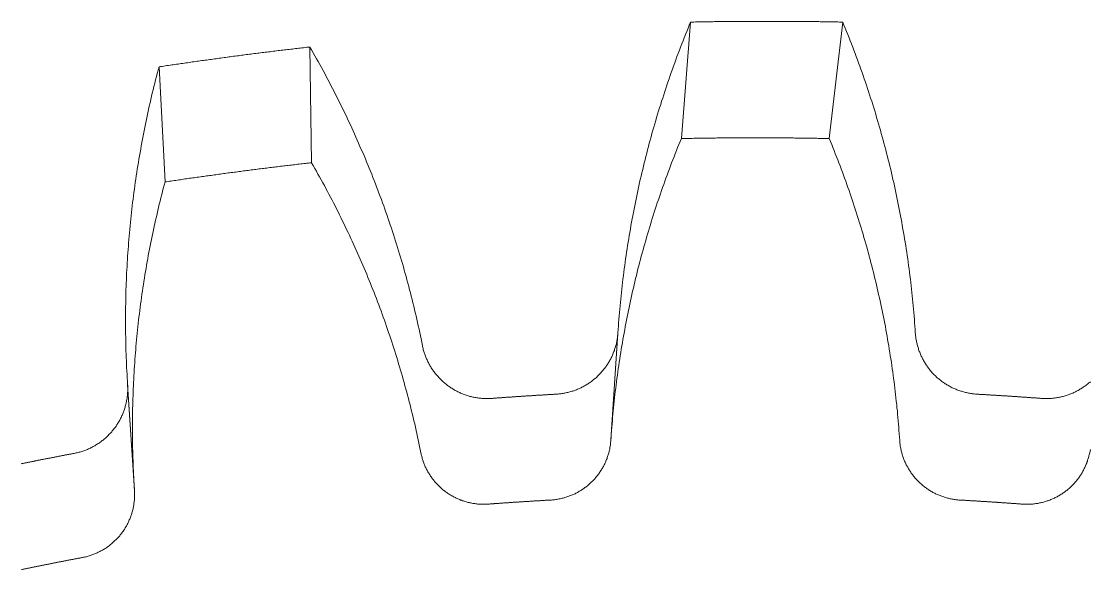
# Model space of a CAD drawing. Header units: millimetres. Extents: x 168.5 to 245.6, y 23.5 to 109.
# Drawn here: x 203.41 to 214.6, y 103.22 to 108.97 of the extents above; entities that cross this region are included whole.
import ezdxf

# ---------------------------------------------------------------- set-up
doc = ezdxf.new("R2010")
doc.units = ezdxf.units.MM
doc.layers.get('0').update_dxf_attribs({"true_color": 0xc2ced6})

# ---------------------------------------------------------------- blocks, each defined once
blk = doc.blocks.new('A$C346350F0')
at = {"color": 0, "linetype": 'Continuous', "lineweight": 0}
for p, q in [((3.281, 41.485), (3.377, 42.706)), ((4.829, 41.485), (4.971, 42.706)), ((-0.593, 41.232), (-0.61, 42.444)), ((-2.127, 41.03), (-2.19, 42.236)), ((2.542, 38.322), (2.617, 39.449)), ((2.542, 38.328), (2.617, 39.447)), ((2.617, 39.447), (2.617, 39.456)), ((-2.519, 38.907), (-2.52, 38.915)), ((-2.447, 37.796), (-2.519, 38.908)), ((-2.448, 37.803), (-2.519, 38.907))]:
    blk.add_line(p, q, dxfattribs=at)
for points in [[(3.377, 42.706), (3.364, 42.673), (3.351, 42.64), (3.337, 42.608), (3.324, 42.575), (3.311, 42.542), (3.298, 42.509), (3.285, 42.476), (3.273, 42.443), (3.26, 42.41), (3.248, 42.377), (3.235, 42.344), (3.223, 42.311), (3.211, 42.277), (3.199, 42.244), (3.187, 42.211), (3.175, 42.177), (3.163, 42.144), (3.152, 42.111), (3.14, 42.077), (3.129, 42.044), (3.118, 42.01), (3.107, 41.977), (3.096, 41.943), (3.085, 41.909), (3.074, 41.876), (3.064, 41.842), (3.053, 41.808), (3.043, 41.774), (3.032, 41.741), (3.022, 41.707), (3.012, 41.673), (3.002, 41.639), (2.992, 41.605), (2.983, 41.571), (2.973, 41.537), (2.964, 41.503), (2.954, 41.469), (2.945, 41.435), (2.936, 41.4), (2.927, 41.366), (2.918, 41.332), (2.909, 41.298), (2.901, 41.263), (2.892, 41.229), (2.884, 41.195), (2.876, 41.16), (2.867, 41.126), (2.859, 41.092), (2.851, 41.057), (2.844, 41.023), (2.836, 40.988), (2.828, 40.954), (2.821, 40.919), (2.814, 40.884), (2.806, 40.85), (2.799, 40.815), (2.792, 40.781), (2.785, 40.746), (2.779, 40.711), (2.772, 40.676), (2.766, 40.642), (2.759, 40.607), (2.753, 40.572), (2.747, 40.537), (2.741, 40.502), (2.735, 40.468), (2.729, 40.433), (2.724, 40.398), (2.718, 40.363), (2.713, 40.328), (2.707, 40.293), (2.702, 40.258), (2.697, 40.223), (2.692, 40.188), (2.687, 40.153), (2.683, 40.118), (2.678, 40.083), (2.674, 40.048), (2.669, 40.013), (2.665, 39.977), (2.661, 39.942), (2.657, 39.907), (2.653, 39.872), (2.65, 39.837), (2.646, 39.802), (2.643, 39.767), (2.639, 39.731), (2.636, 39.696), (2.633, 39.661), (2.63, 39.626), (2.627, 39.59), (2.624, 39.555), (2.622, 39.52), (2.619, 39.485), (2.617, 39.449)], [(4.971, 42.706), (4.954, 42.706), (4.937, 42.706), (4.921, 42.707), (4.904, 42.707), (4.887, 42.707), (4.87, 42.707), (4.854, 42.708), (4.837, 42.708), (4.82, 42.708), (4.803, 42.708), (4.786, 42.709), (4.77, 42.709), (4.753, 42.709), (4.736, 42.709), (4.719, 42.71), (4.703, 42.71), (4.686, 42.71), (4.669, 42.71), (4.652, 42.71), (4.635, 42.711), (4.619, 42.711), (4.602, 42.711), (4.585, 42.711), (4.568, 42.711), (4.552, 42.711), (4.535, 42.712), (4.518, 42.712), (4.501, 42.712), (4.484, 42.712), (4.468, 42.712), (4.451, 42.712), (4.434, 42.712), (4.417, 42.712), (4.401, 42.713), (4.384, 42.713), (4.367, 42.713), (4.35, 42.713), (4.334, 42.713), (4.317, 42.713), (4.3, 42.713), (4.283, 42.713), (4.266, 42.713), (4.25, 42.713), (4.233, 42.713), (4.216, 42.713), (4.199, 42.713), (4.183, 42.713), (4.166, 42.713), (4.149, 42.713), (4.132, 42.713), (4.115, 42.713), (4.099, 42.713), (4.082, 42.713), (4.065, 42.713), (4.048, 42.713), (4.032, 42.713), (4.015, 42.713), (3.998, 42.713), (3.981, 42.713), (3.964, 42.713), (3.948, 42.713), (3.931, 42.712), (3.914, 42.712), (3.897, 42.712), (3.881, 42.712), (3.864, 42.712), (3.847, 42.712), (3.83, 42.712), (3.814, 42.712), (3.797, 42.711), (3.78, 42.711), (3.763, 42.711), (3.746, 42.711), (3.73, 42.711), (3.713, 42.711), (3.696, 42.71), (3.679, 42.71), (3.663, 42.71), (3.646, 42.71), (3.629, 42.71), (3.612, 42.709), (3.595, 42.709), (3.579, 42.709), (3.562, 42.709), (3.545, 42.709), (3.528, 42.708), (3.512, 42.708), (3.495, 42.708), (3.478, 42.707), (3.461, 42.707), (3.444, 42.707), (3.428, 42.707), (3.411, 42.706), (3.394, 42.706), (3.377, 42.706)], [(5.731, 39.449), (5.729, 39.485), (5.727, 39.52), (5.724, 39.555), (5.721, 39.59), (5.718, 39.626), (5.715, 39.661), (5.712, 39.696), (5.709, 39.731), (5.706, 39.767), (5.702, 39.802), (5.699, 39.837), (5.695, 39.872), (5.691, 39.907), (5.687, 39.942), (5.683, 39.977), (5.679, 40.013), (5.675, 40.048), (5.67, 40.083), (5.666, 40.118), (5.661, 40.153), (5.656, 40.188), (5.651, 40.223), (5.646, 40.258), (5.641, 40.293), (5.636, 40.328), (5.63, 40.363), (5.625, 40.398), (5.619, 40.433), (5.613, 40.467), (5.607, 40.502), (5.601, 40.537), (5.595, 40.572), (5.589, 40.607), (5.583, 40.642), (5.576, 40.676), (5.569, 40.711), (5.563, 40.746), (5.556, 40.78), (5.549, 40.815), (5.542, 40.85), (5.535, 40.884), (5.527, 40.919), (5.52, 40.954), (5.512, 40.988), (5.505, 41.023), (5.497, 41.057), (5.489, 41.092), (5.481, 41.126), (5.473, 41.16), (5.464, 41.195), (5.456, 41.229), (5.448, 41.263), (5.439, 41.298), (5.43, 41.332), (5.421, 41.366), (5.412, 41.4), (5.403, 41.435), (5.394, 41.469), (5.385, 41.503), (5.375, 41.537), (5.366, 41.571), (5.356, 41.605), (5.346, 41.639), (5.336, 41.673), (5.326, 41.707), (5.316, 41.741), (5.306, 41.774), (5.295, 41.808), (5.285, 41.842), (5.274, 41.876), (5.263, 41.909), (5.252, 41.943), (5.241, 41.977), (5.23, 42.01), (5.219, 42.044), (5.208, 42.077), (5.196, 42.111), (5.185, 42.144), (5.173, 42.177), (5.161, 42.211), (5.15, 42.244), (5.137, 42.277), (5.125, 42.311), (5.113, 42.344), (5.101, 42.377), (5.088, 42.41), (5.076, 42.443), (5.063, 42.476), (5.05, 42.509), (5.037, 42.542), (5.024, 42.575), (5.011, 42.608), (4.998, 42.64), (4.984, 42.673), (4.971, 42.706)], [(-0.61, 42.444), (-0.627, 42.443), (-0.643, 42.441), (-0.66, 42.439), (-0.677, 42.437), (-0.693, 42.435), (-0.71, 42.433), (-0.727, 42.431), (-0.743, 42.429), (-0.76, 42.427), (-0.777, 42.425), (-0.793, 42.423), (-0.81, 42.421), (-0.827, 42.419), (-0.843, 42.417), (-0.86, 42.416), (-0.877, 42.414), (-0.893, 42.412), (-0.91, 42.41), (-0.927, 42.408), (-0.943, 42.406), (-0.96, 42.404), (-0.977, 42.402), (-0.993, 42.399), (-1.01, 42.397), (-1.027, 42.395), (-1.043, 42.393), (-1.06, 42.391), (-1.077, 42.389), (-1.093, 42.387), (-1.11, 42.385), (-1.127, 42.383), (-1.143, 42.381), (-1.16, 42.379), (-1.176, 42.377), (-1.193, 42.375), (-1.21, 42.373), (-1.226, 42.37), (-1.243, 42.368), (-1.26, 42.366), (-1.276, 42.364), (-1.293, 42.362), (-1.31, 42.36), (-1.326, 42.358), (-1.343, 42.355), (-1.359, 42.353), (-1.376, 42.351), (-1.393, 42.349), (-1.409, 42.347), (-1.426, 42.345), (-1.443, 42.342), (-1.459, 42.34), (-1.476, 42.338), (-1.492, 42.336), (-1.509, 42.333), (-1.526, 42.331), (-1.542, 42.329), (-1.559, 42.327), (-1.576, 42.324), (-1.592, 42.322), (-1.609, 42.32), (-1.625, 42.318), (-1.642, 42.315), (-1.659, 42.313), (-1.675, 42.311), (-1.692, 42.308), (-1.709, 42.306), (-1.725, 42.304), (-1.742, 42.302), (-1.758, 42.299), (-1.775, 42.297), (-1.792, 42.295), (-1.808, 42.292), (-1.825, 42.29), (-1.841, 42.288), (-1.858, 42.285), (-1.875, 42.283), (-1.891, 42.28), (-1.908, 42.278), (-1.924, 42.276), (-1.941, 42.273), (-1.958, 42.271), (-1.974, 42.268), (-1.991, 42.266), (-2.007, 42.264), (-2.024, 42.261), (-2.041, 42.259), (-2.057, 42.256), (-2.074, 42.254), (-2.09, 42.251), (-2.107, 42.249), (-2.124, 42.246), (-2.14, 42.244), (-2.157, 42.241), (-2.173, 42.239), (-2.19, 42.236)], [(0.569, 39.315), (0.562, 39.35), (0.555, 39.385), (0.548, 39.419), (0.54, 39.454), (0.533, 39.488), (0.525, 39.523), (0.518, 39.557), (0.51, 39.592), (0.502, 39.626), (0.494, 39.661), (0.486, 39.695), (0.478, 39.73), (0.469, 39.764), (0.461, 39.798), (0.452, 39.832), (0.443, 39.867), (0.434, 39.901), (0.425, 39.935), (0.416, 39.969), (0.407, 40.003), (0.398, 40.038), (0.388, 40.072), (0.379, 40.106), (0.369, 40.14), (0.359, 40.174), (0.349, 40.208), (0.339, 40.241), (0.329, 40.275), (0.319, 40.309), (0.308, 40.343), (0.298, 40.377), (0.287, 40.41), (0.277, 40.444), (0.266, 40.478), (0.255, 40.511), (0.244, 40.545), (0.232, 40.579), (0.221, 40.612), (0.21, 40.645), (0.198, 40.679), (0.187, 40.712), (0.175, 40.746), (0.163, 40.779), (0.151, 40.812), (0.139, 40.845), (0.126, 40.879), (0.114, 40.912), (0.102, 40.945), (0.089, 40.978), (0.076, 41.011), (0.064, 41.044), (0.051, 41.077), (0.038, 41.11), (0.024, 41.142), (0.011, 41.175), (-0.002, 41.208), (-0.016, 41.241), (-0.029, 41.273), (-0.043, 41.306), (-0.057, 41.338), (-0.071, 41.371), (-0.085, 41.403), (-0.099, 41.436), (-0.113, 41.468), (-0.128, 41.5), (-0.142, 41.533), (-0.157, 41.565), (-0.171, 41.597), (-0.186, 41.629), (-0.201, 41.661), (-0.216, 41.693), (-0.231, 41.725), (-0.247, 41.757), (-0.262, 41.789), (-0.278, 41.821), (-0.293, 41.852), (-0.309, 41.884), (-0.325, 41.916), (-0.341, 41.947), (-0.357, 41.979), (-0.373, 42.01), (-0.389, 42.041), (-0.405, 42.073), (-0.422, 42.104), (-0.438, 42.135), (-0.455, 42.167), (-0.472, 42.198), (-0.489, 42.229), (-0.506, 42.26), (-0.523, 42.291), (-0.54, 42.322), (-0.558, 42.352), (-0.575, 42.383), (-0.592, 42.414), (-0.61, 42.444)], [(-2.19, 42.236), (-2.199, 42.202), (-2.208, 42.168), (-2.217, 42.134), (-2.226, 42.1), (-2.234, 42.065), (-2.243, 42.031), (-2.251, 41.997), (-2.26, 41.962), (-2.268, 41.928), (-2.276, 41.893), (-2.284, 41.859), (-2.292, 41.825), (-2.299, 41.79), (-2.307, 41.755), (-2.314, 41.721), (-2.322, 41.686), (-2.329, 41.652), (-2.336, 41.617), (-2.343, 41.582), (-2.35, 41.548), (-2.357, 41.513), (-2.363, 41.478), (-2.37, 41.444), (-2.376, 41.409), (-2.382, 41.374), (-2.388, 41.339), (-2.394, 41.304), (-2.4, 41.269), (-2.406, 41.235), (-2.412, 41.2), (-2.417, 41.165), (-2.423, 41.13), (-2.428, 41.095), (-2.433, 41.06), (-2.438, 41.025), (-2.443, 40.99), (-2.448, 40.955), (-2.453, 40.92), (-2.457, 40.885), (-2.462, 40.85), (-2.466, 40.815), (-2.47, 40.779), (-2.474, 40.744), (-2.478, 40.709), (-2.482, 40.674), (-2.486, 40.639), (-2.489, 40.604), (-2.493, 40.569), (-2.496, 40.533), (-2.5, 40.498), (-2.503, 40.463), (-2.506, 40.428), (-2.508, 40.392), (-2.511, 40.357), (-2.514, 40.322), (-2.516, 40.287), (-2.519, 40.251), (-2.521, 40.216), (-2.523, 40.181), (-2.525, 40.145), (-2.527, 40.11), (-2.529, 40.075), (-2.531, 40.04), (-2.532, 40.004), (-2.533, 39.969), (-2.535, 39.934), (-2.536, 39.898), (-2.537, 39.863), (-2.538, 39.828), (-2.539, 39.792), (-2.539, 39.757), (-2.54, 39.721), (-2.54, 39.686), (-2.541, 39.651), (-2.541, 39.615), (-2.541, 39.58), (-2.541, 39.545), (-2.541, 39.509), (-2.54, 39.474), (-2.54, 39.439), (-2.539, 39.403), (-2.539, 39.368), (-2.538, 39.333), (-2.537, 39.297), (-2.536, 39.262), (-2.535, 39.227), (-2.534, 39.191), (-2.532, 39.156), (-2.531, 39.121), (-2.529, 39.085), (-2.527, 39.05), (-2.525, 39.015), (-2.523, 38.979), (-2.521, 38.944), (-2.519, 38.909)], [(3.281, 41.485), (3.268, 41.454), (3.255, 41.422), (3.242, 41.39), (3.229, 41.358), (3.216, 41.326), (3.204, 41.294), (3.191, 41.262), (3.179, 41.23), (3.167, 41.198), (3.155, 41.166), (3.143, 41.134), (3.131, 41.102), (3.119, 41.069), (3.107, 41.037), (3.096, 41.005), (3.084, 40.972), (3.073, 40.94), (3.062, 40.907), (3.051, 40.875), (3.04, 40.842), (3.029, 40.81), (3.018, 40.777), (3.007, 40.744), (2.997, 40.712), (2.986, 40.679), (2.976, 40.646), (2.966, 40.613), (2.956, 40.581), (2.946, 40.548), (2.936, 40.515), (2.926, 40.482), (2.916, 40.449), (2.907, 40.416), (2.898, 40.383), (2.888, 40.35), (2.879, 40.317), (2.87, 40.284), (2.861, 40.251), (2.852, 40.217), (2.843, 40.184), (2.835, 40.151), (2.826, 40.118), (2.818, 40.084), (2.81, 40.051), (2.801, 40.018), (2.793, 39.984), (2.785, 39.951), (2.778, 39.917), (2.77, 39.884), (2.762, 39.85), (2.755, 39.817), (2.748, 39.783), (2.74, 39.75), (2.733, 39.716), (2.726, 39.682), (2.719, 39.649), (2.713, 39.615), (2.706, 39.581), (2.699, 39.548), (2.693, 39.514), (2.687, 39.48), (2.68, 39.446), (2.674, 39.413), (2.668, 39.379), (2.663, 39.345), (2.657, 39.311), (2.651, 39.277), (2.646, 39.243), (2.64, 39.209), (2.635, 39.175), (2.63, 39.141), (2.625, 39.108), (2.62, 39.074), (2.615, 39.039), (2.611, 39.005), (2.606, 38.971), (2.602, 38.937), (2.597, 38.903), (2.593, 38.869), (2.589, 38.835), (2.585, 38.801), (2.581, 38.767), (2.578, 38.733), (2.574, 38.699), (2.57, 38.664), (2.567, 38.63), (2.564, 38.596), (2.561, 38.562), (2.558, 38.528), (2.555, 38.493), (2.552, 38.459), (2.549, 38.425), (2.547, 38.391), (2.544, 38.356), (2.542, 38.322)], [(4.829, 41.485), (4.813, 41.486), (4.796, 41.486), (4.78, 41.486), (4.764, 41.486), (4.747, 41.487), (4.731, 41.487), (4.715, 41.487), (4.699, 41.488), (4.682, 41.488), (4.666, 41.488), (4.65, 41.488), (4.633, 41.489), (4.617, 41.489), (4.601, 41.489), (4.584, 41.489), (4.568, 41.489), (4.552, 41.49), (4.536, 41.49), (4.519, 41.49), (4.503, 41.49), (4.487, 41.49), (4.47, 41.49), (4.454, 41.491), (4.438, 41.491), (4.422, 41.491), (4.405, 41.491), (4.389, 41.491), (4.373, 41.491), (4.356, 41.491), (4.34, 41.492), (4.324, 41.492), (4.307, 41.492), (4.291, 41.492), (4.275, 41.492), (4.259, 41.492), (4.242, 41.492), (4.226, 41.492), (4.21, 41.492), (4.193, 41.492), (4.177, 41.492), (4.161, 41.492), (4.145, 41.492), (4.128, 41.492), (4.112, 41.493), (4.096, 41.493), (4.079, 41.493), (4.063, 41.493), (4.047, 41.493), (4.03, 41.493), (4.014, 41.493), (3.998, 41.493), (3.982, 41.492), (3.965, 41.492), (3.949, 41.492), (3.933, 41.492), (3.916, 41.492), (3.9, 41.492), (3.884, 41.492), (3.867, 41.492), (3.851, 41.492), (3.835, 41.492), (3.819, 41.492), (3.802, 41.492), (3.786, 41.492), (3.77, 41.492), (3.753, 41.491), (3.737, 41.491), (3.721, 41.491), (3.705, 41.491), (3.688, 41.491), (3.672, 41.491), (3.656, 41.491), (3.639, 41.49), (3.623, 41.49), (3.607, 41.49), (3.59, 41.49), (3.574, 41.49), (3.558, 41.49), (3.542, 41.489), (3.525, 41.489), (3.509, 41.489), (3.493, 41.489), (3.476, 41.489), (3.46, 41.488), (3.444, 41.488), (3.428, 41.488), (3.411, 41.488), (3.395, 41.487), (3.379, 41.487), (3.362, 41.487), (3.346, 41.487), (3.33, 41.486), (3.313, 41.486), (3.297, 41.486), (3.281, 41.485)], [(5.568, 38.322), (5.565, 38.356), (5.563, 38.391), (5.56, 38.425), (5.558, 38.459), (5.555, 38.493), (5.552, 38.528), (5.549, 38.562), (5.546, 38.596), (5.543, 38.63), (5.539, 38.664), (5.536, 38.698), (5.532, 38.733), (5.528, 38.767), (5.525, 38.801), (5.521, 38.835), (5.517, 38.869), (5.512, 38.903), (5.508, 38.937), (5.504, 38.971), (5.499, 39.005), (5.494, 39.039), (5.49, 39.073), (5.485, 39.107), (5.48, 39.141), (5.475, 39.175), (5.469, 39.209), (5.464, 39.243), (5.458, 39.277), (5.453, 39.311), (5.447, 39.345), (5.441, 39.379), (5.435, 39.413), (5.429, 39.446), (5.423, 39.48), (5.417, 39.514), (5.41, 39.548), (5.404, 39.581), (5.397, 39.615), (5.39, 39.649), (5.383, 39.682), (5.376, 39.716), (5.369, 39.75), (5.362, 39.783), (5.355, 39.817), (5.347, 39.85), (5.34, 39.884), (5.332, 39.917), (5.324, 39.951), (5.316, 39.984), (5.308, 40.018), (5.3, 40.051), (5.292, 40.084), (5.283, 40.118), (5.275, 40.151), (5.266, 40.184), (5.258, 40.217), (5.249, 40.251), (5.24, 40.284), (5.231, 40.317), (5.222, 40.35), (5.212, 40.383), (5.203, 40.416), (5.193, 40.449), (5.184, 40.482), (5.174, 40.515), (5.164, 40.548), (5.154, 40.581), (5.144, 40.613), (5.134, 40.646), (5.123, 40.679), (5.113, 40.712), (5.102, 40.744), (5.092, 40.777), (5.081, 40.81), (5.07, 40.842), (5.059, 40.875), (5.048, 40.907), (5.037, 40.94), (5.025, 40.972), (5.014, 41.005), (5.002, 41.037), (4.991, 41.069), (4.979, 41.101), (4.967, 41.134), (4.955, 41.166), (4.943, 41.198), (4.931, 41.23), (4.918, 41.262), (4.906, 41.294), (4.893, 41.326), (4.881, 41.358), (4.868, 41.39), (4.855, 41.422), (4.842, 41.454), (4.829, 41.485)], [(-0.593, 41.232), (-0.609, 41.23), (-0.625, 41.228), (-0.641, 41.226), (-0.657, 41.224), (-0.674, 41.222), (-0.69, 41.22), (-0.706, 41.219), (-0.722, 41.217), (-0.738, 41.215), (-0.755, 41.213), (-0.771, 41.211), (-0.787, 41.209), (-0.803, 41.207), (-0.819, 41.205), (-0.836, 41.203), (-0.852, 41.202), (-0.868, 41.2), (-0.884, 41.198), (-0.9, 41.196), (-0.916, 41.194), (-0.933, 41.192), (-0.949, 41.19), (-0.965, 41.188), (-0.981, 41.186), (-0.997, 41.184), (-1.013, 41.182), (-1.03, 41.18), (-1.046, 41.178), (-1.062, 41.176), (-1.078, 41.174), (-1.094, 41.172), (-1.11, 41.17), (-1.127, 41.168), (-1.143, 41.166), (-1.159, 41.164), (-1.175, 41.162), (-1.191, 41.16), (-1.207, 41.158), (-1.224, 41.156), (-1.24, 41.153), (-1.256, 41.151), (-1.272, 41.149), (-1.288, 41.147), (-1.304, 41.145), (-1.321, 41.143), (-1.337, 41.141), (-1.353, 41.139), (-1.369, 41.137), (-1.385, 41.134), (-1.401, 41.132), (-1.418, 41.13), (-1.434, 41.128), (-1.45, 41.126), (-1.466, 41.124), (-1.482, 41.122), (-1.498, 41.119), (-1.514, 41.117), (-1.531, 41.115), (-1.547, 41.113), (-1.563, 41.111), (-1.579, 41.108), (-1.595, 41.106), (-1.611, 41.104), (-1.627, 41.102), (-1.644, 41.099), (-1.66, 41.097), (-1.676, 41.095), (-1.692, 41.093), (-1.708, 41.09), (-1.724, 41.088), (-1.74, 41.086), (-1.757, 41.084), (-1.773, 41.081), (-1.789, 41.079), (-1.805, 41.077), (-1.821, 41.074), (-1.837, 41.072), (-1.853, 41.07), (-1.869, 41.068), (-1.886, 41.065), (-1.902, 41.063), (-1.918, 41.061), (-1.934, 41.058), (-1.95, 41.056), (-1.966, 41.053), (-1.982, 41.051), (-1.998, 41.049), (-2.015, 41.046), (-2.031, 41.044), (-2.047, 41.042), (-2.063, 41.039), (-2.079, 41.037), (-2.095, 41.034), (-2.111, 41.032), (-2.127, 41.03)], [(0.553, 38.192), (0.546, 38.225), (0.539, 38.259), (0.532, 38.293), (0.525, 38.326), (0.518, 38.36), (0.51, 38.393), (0.503, 38.427), (0.495, 38.46), (0.488, 38.494), (0.48, 38.527), (0.472, 38.561), (0.464, 38.594), (0.456, 38.628), (0.447, 38.661), (0.439, 38.694), (0.431, 38.727), (0.422, 38.761), (0.413, 38.794), (0.404, 38.827), (0.395, 38.86), (0.386, 38.893), (0.377, 38.927), (0.368, 38.96), (0.359, 38.993), (0.349, 39.026), (0.339, 39.059), (0.33, 39.092), (0.32, 39.124), (0.31, 39.157), (0.3, 39.19), (0.289, 39.223), (0.279, 39.256), (0.269, 39.288), (0.258, 39.321), (0.247, 39.354), (0.237, 39.386), (0.226, 39.419), (0.215, 39.451), (0.204, 39.484), (0.193, 39.516), (0.181, 39.549), (0.17, 39.581), (0.158, 39.614), (0.147, 39.646), (0.135, 39.678), (0.123, 39.71), (0.111, 39.743), (0.099, 39.775), (0.087, 39.807), (0.074, 39.839), (0.062, 39.871), (0.049, 39.903), (0.037, 39.935), (0.024, 39.967), (0.011, 39.999), (-0.002, 40.03), (-0.015, 40.062), (-0.028, 40.094), (-0.042, 40.125), (-0.055, 40.157), (-0.069, 40.189), (-0.082, 40.22), (-0.096, 40.252), (-0.11, 40.283), (-0.124, 40.314), (-0.138, 40.346), (-0.152, 40.377), (-0.167, 40.408), (-0.181, 40.439), (-0.195, 40.471), (-0.21, 40.502), (-0.225, 40.533), (-0.24, 40.564), (-0.255, 40.595), (-0.27, 40.625), (-0.285, 40.656), (-0.3, 40.687), (-0.315, 40.718), (-0.331, 40.748), (-0.346, 40.779), (-0.362, 40.81), (-0.378, 40.84), (-0.394, 40.871), (-0.41, 40.901), (-0.426, 40.931), (-0.442, 40.962), (-0.458, 40.992), (-0.475, 41.022), (-0.491, 41.052), (-0.508, 41.082), (-0.525, 41.112), (-0.542, 41.142), (-0.559, 41.172), (-0.576, 41.202), (-0.593, 41.232)], [(7.564, 38.225), (7.557, 38.192)], [(-2.127, 41.03), (-2.136, 40.996), (-2.145, 40.963), (-2.154, 40.93), (-2.162, 40.897), (-2.171, 40.863), (-2.179, 40.83), (-2.187, 40.797), (-2.195, 40.763), (-2.203, 40.73), (-2.211, 40.696), (-2.218, 40.663), (-2.226, 40.629), (-2.234, 40.596), (-2.241, 40.562), (-2.248, 40.529), (-2.255, 40.495), (-2.262, 40.461), (-2.269, 40.428), (-2.276, 40.394), (-2.283, 40.36), (-2.289, 40.327), (-2.296, 40.293), (-2.302, 40.259), (-2.308, 40.225), (-2.314, 40.192), (-2.32, 40.158), (-2.326, 40.124), (-2.332, 40.09), (-2.337, 40.056), (-2.343, 40.022), (-2.348, 39.988), (-2.353, 39.954), (-2.359, 39.92), (-2.364, 39.887), (-2.369, 39.853), (-2.373, 39.819), (-2.378, 39.784), (-2.383, 39.75), (-2.387, 39.716), (-2.391, 39.682), (-2.396, 39.648), (-2.4, 39.614), (-2.404, 39.58), (-2.407, 39.546), (-2.411, 39.512), (-2.415, 39.478), (-2.418, 39.443), (-2.422, 39.409), (-2.425, 39.375), (-2.428, 39.341), (-2.431, 39.307), (-2.434, 39.272), (-2.437, 39.238), (-2.439, 39.204), (-2.442, 39.17), (-2.444, 39.135), (-2.447, 39.101), (-2.449, 39.067), (-2.451, 39.033), (-2.453, 38.998), (-2.455, 38.964), (-2.457, 38.93), (-2.458, 38.895), (-2.46, 38.861), (-2.461, 38.827), (-2.462, 38.792), (-2.463, 38.758), (-2.464, 38.724), (-2.465, 38.689), (-2.466, 38.655), (-2.467, 38.621), (-2.467, 38.586), (-2.468, 38.552), (-2.468, 38.518), (-2.468, 38.483), (-2.468, 38.449), (-2.468, 38.415), (-2.468, 38.38), (-2.468, 38.346), (-2.467, 38.312), (-2.467, 38.277), (-2.466, 38.243), (-2.465, 38.209), (-2.465, 38.174), (-2.464, 38.14), (-2.462, 38.106), (-2.461, 38.071), (-2.46, 38.037), (-2.458, 38.003), (-2.457, 37.968), (-2.455, 37.934), (-2.453, 37.9), (-2.451, 37.865), (-2.449, 37.831), (-2.447, 37.797)], [(1.967, 38.806), (1.978, 38.806), (1.988, 38.807), (1.999, 38.808), (2.009, 38.809), (2.02, 38.811), (2.03, 38.812), (2.041, 38.814), (2.051, 38.816), (2.061, 38.818), (2.072, 38.82), (2.082, 38.822), (2.092, 38.824), (2.102, 38.827), (2.112, 38.83), (2.123, 38.833), (2.133, 38.836), (2.143, 38.839), (2.153, 38.842), (2.163, 38.846), (2.172, 38.849), (2.182, 38.853), (2.192, 38.857), (2.202, 38.861), (2.211, 38.865), (2.221, 38.87), (2.23, 38.874), (2.24, 38.879), (2.249, 38.884), (2.258, 38.889), (2.268, 38.894), (2.277, 38.899), (2.286, 38.904), (2.295, 38.91), (2.304, 38.916), (2.312, 38.921), (2.321, 38.927), (2.33, 38.933), (2.338, 38.94), (2.347, 38.946), (2.355, 38.952), (2.363, 38.959), (2.371, 38.966), (2.379, 38.972), (2.387, 38.979), (2.395, 38.986), (2.403, 38.994), (2.41, 39.001), (2.418, 39.008), (2.425, 39.016), (2.432, 39.023), (2.439, 39.031), (2.446, 39.039), (2.453, 39.047), (2.46, 39.055), (2.467, 39.063), (2.473, 39.071), (2.48, 39.08), (2.486, 39.088), (2.492, 39.097), (2.498, 39.105), (2.504, 39.114), (2.51, 39.123), (2.515, 39.132), (2.521, 39.141), (2.526, 39.15), (2.531, 39.159), (2.536, 39.168), (2.541, 39.178), (2.546, 39.187), (2.551, 39.197), (2.555, 39.206), (2.559, 39.216), (2.563, 39.225), (2.568, 39.235), (2.571, 39.245), (2.575, 39.255), (2.579, 39.265), (2.582, 39.274), (2.585, 39.284), (2.589, 39.294), (2.592, 39.305), (2.594, 39.315), (2.597, 39.325), (2.6, 39.335), (2.602, 39.345), (2.604, 39.356), (2.606, 39.366), (2.608, 39.376), (2.61, 39.387), (2.611, 39.397), (2.613, 39.408), (2.614, 39.418), (2.615, 39.428), (2.616, 39.439), (2.617, 39.449)], [(5.731, 39.449), (5.732, 39.439), (5.733, 39.428), (5.734, 39.418), (5.735, 39.407), (5.737, 39.397), (5.738, 39.387), (5.74, 39.376), (5.742, 39.366), (5.744, 39.356), (5.746, 39.345), (5.749, 39.335), (5.751, 39.325), (5.754, 39.315), (5.757, 39.305), (5.76, 39.294), (5.763, 39.284), (5.766, 39.274), (5.769, 39.264), (5.773, 39.255), (5.777, 39.245), (5.781, 39.235), (5.785, 39.225), (5.789, 39.216), (5.793, 39.206), (5.798, 39.196), (5.802, 39.187), (5.807, 39.178), (5.812, 39.168), (5.817, 39.159), (5.822, 39.15), (5.828, 39.141), (5.833, 39.132), (5.839, 39.123), (5.844, 39.114), (5.85, 39.105), (5.856, 39.097), (5.862, 39.088), (5.869, 39.08), (5.875, 39.071), (5.881, 39.063), (5.888, 39.055), (5.895, 39.047), (5.902, 39.039), (5.909, 39.031), (5.916, 39.023), (5.923, 39.016), (5.93, 39.008), (5.938, 39.001), (5.946, 38.994), (5.953, 38.986), (5.961, 38.979), (5.969, 38.972), (5.977, 38.966), (5.985, 38.959), (5.993, 38.952), (6.002, 38.946), (6.01, 38.94), (6.019, 38.933), (6.027, 38.927), (6.036, 38.921), (6.045, 38.916), (6.053, 38.91), (6.062, 38.904), (6.071, 38.899), (6.081, 38.894), (6.09, 38.889), (6.099, 38.884), (6.108, 38.879), (6.118, 38.874), (6.127, 38.87), (6.137, 38.865), (6.147, 38.861), (6.156, 38.857), (6.166, 38.853), (6.176, 38.849), (6.186, 38.846), (6.196, 38.842), (6.206, 38.839), (6.216, 38.836), (6.226, 38.833), (6.236, 38.83), (6.246, 38.827), (6.256, 38.824), (6.266, 38.822), (6.277, 38.82), (6.287, 38.818), (6.297, 38.816), (6.308, 38.814), (6.318, 38.812), (6.328, 38.811), (6.339, 38.809), (6.349, 38.808), (6.36, 38.807), (6.37, 38.806), (6.381, 38.806)], [(0.569, 39.315), (0.571, 39.305), (0.573, 39.295), (0.576, 39.284), (0.578, 39.274), (0.581, 39.264), (0.584, 39.254), (0.587, 39.244), (0.59, 39.234), (0.594, 39.224), (0.597, 39.214), (0.601, 39.204), (0.605, 39.194), (0.609, 39.185), (0.613, 39.175), (0.617, 39.165), (0.622, 39.156), (0.626, 39.146), (0.631, 39.137), (0.636, 39.128), (0.641, 39.118), (0.646, 39.109), (0.651, 39.1), (0.656, 39.091), (0.662, 39.082), (0.668, 39.073), (0.673, 39.064), (0.679, 39.056), (0.685, 39.047), (0.692, 39.039), (0.698, 39.03), (0.704, 39.022), (0.711, 39.014), (0.718, 39.006), (0.725, 38.998), (0.732, 38.99), (0.739, 38.982), (0.746, 38.974), (0.753, 38.967), (0.761, 38.959), (0.768, 38.952), (0.776, 38.945), (0.784, 38.938), (0.791, 38.931), (0.799, 38.924), (0.807, 38.917), (0.816, 38.91), (0.824, 38.904), (0.832, 38.897), (0.841, 38.891), (0.849, 38.885), (0.858, 38.879), (0.867, 38.873), (0.876, 38.868), (0.884, 38.862), (0.893, 38.857), (0.903, 38.851), (0.912, 38.846), (0.921, 38.841), (0.93, 38.836), (0.94, 38.831), (0.949, 38.827), (0.959, 38.822), (0.968, 38.818), (0.978, 38.814), (0.988, 38.81), (0.997, 38.806), (1.007, 38.802), (1.017, 38.799), (1.027, 38.795), (1.037, 38.792), (1.047, 38.789), (1.057, 38.786), (1.067, 38.783), (1.078, 38.781), (1.088, 38.778), (1.098, 38.776), (1.108, 38.774), (1.119, 38.772), (1.129, 38.77), (1.139, 38.768), (1.15, 38.767), (1.16, 38.765), (1.171, 38.764), (1.181, 38.763), (1.192, 38.762), (1.202, 38.761), (1.213, 38.761), (1.223, 38.76), (1.234, 38.76), (1.244, 38.76), (1.255, 38.76), (1.265, 38.76), (1.276, 38.761), (1.286, 38.761), (1.297, 38.762)], [(7.051, 38.762), (7.062, 38.761), (7.072, 38.76), (7.083, 38.76), (7.093, 38.76), (7.104, 38.76), (7.115, 38.76), (7.125, 38.76), (7.136, 38.761), (7.146, 38.761), (7.157, 38.762), (7.167, 38.763), (7.177, 38.764), (7.188, 38.765), (7.198, 38.767), (7.209, 38.768), (7.219, 38.77), (7.23, 38.772), (7.24, 38.774), (7.25, 38.776), (7.26, 38.778), (7.271, 38.781), (7.281, 38.783), (7.291, 38.786), (7.301, 38.789), (7.311, 38.792), (7.321, 38.795), (7.331, 38.799), (7.341, 38.802), (7.351, 38.806), (7.361, 38.81), (7.37, 38.814), (7.38, 38.818), (7.39, 38.822), (7.399, 38.827), (7.409, 38.831), (7.418, 38.836), (7.427, 38.841), (7.437, 38.846), (7.446, 38.851), (7.455, 38.857), (7.464, 38.862), (7.473, 38.868), (7.482, 38.873), (7.49, 38.879), (7.499, 38.885), (7.507, 38.891), (7.516, 38.897), (7.524, 38.904), (7.533, 38.91), (7.541, 38.917), (7.549, 38.924), (7.557, 38.93), (7.565, 38.937)], [(-3.079, 38.186), (-3.069, 38.188), (-3.058, 38.19), (-3.048, 38.192), (-3.038, 38.195), (-3.028, 38.198), (-3.018, 38.2), (-3.007, 38.203), (-2.997, 38.207), (-2.987, 38.21), (-2.977, 38.213), (-2.968, 38.217), (-2.958, 38.221), (-2.948, 38.224), (-2.938, 38.228), (-2.929, 38.233), (-2.919, 38.237), (-2.909, 38.241), (-2.9, 38.246), (-2.891, 38.251), (-2.881, 38.256), (-2.872, 38.261), (-2.863, 38.266), (-2.854, 38.271), (-2.845, 38.277), (-2.836, 38.282), (-2.827, 38.288), (-2.818, 38.294), (-2.81, 38.3), (-2.801, 38.306), (-2.793, 38.312), (-2.784, 38.319), (-2.776, 38.325), (-2.768, 38.332), (-2.76, 38.339), (-2.752, 38.346), (-2.744, 38.353), (-2.736, 38.36), (-2.729, 38.367), (-2.721, 38.374), (-2.714, 38.382), (-2.707, 38.389), (-2.699, 38.397), (-2.692, 38.405), (-2.685, 38.413), (-2.679, 38.421), (-2.672, 38.429), (-2.665, 38.437), (-2.659, 38.445), (-2.653, 38.454), (-2.646, 38.462), (-2.64, 38.471), (-2.634, 38.48), (-2.629, 38.488), (-2.623, 38.497), (-2.617, 38.506), (-2.612, 38.515), (-2.607, 38.524), (-2.602, 38.534), (-2.597, 38.543), (-2.592, 38.552), (-2.587, 38.562), (-2.583, 38.571), (-2.578, 38.581), (-2.574, 38.59), (-2.57, 38.6), (-2.566, 38.61), (-2.562, 38.62), (-2.559, 38.629), (-2.555, 38.639), (-2.552, 38.649), (-2.549, 38.659), (-2.546, 38.669), (-2.543, 38.68), (-2.54, 38.69), (-2.537, 38.7), (-2.535, 38.71), (-2.533, 38.72), (-2.531, 38.731), (-2.529, 38.741), (-2.527, 38.751), (-2.525, 38.762), (-2.524, 38.772), (-2.522, 38.783), (-2.521, 38.793), (-2.52, 38.804), (-2.519, 38.814), (-2.519, 38.825), (-2.518, 38.835), (-2.518, 38.846), (-2.518, 38.856), (-2.518, 38.867), (-2.518, 38.877), (-2.518, 38.888), (-2.518, 38.898), (-2.519, 38.909)], [(1.967, 38.806), (1.96, 38.805), (1.953, 38.805), (1.946, 38.805), (1.939, 38.804), (1.932, 38.804), (1.925, 38.803), (1.918, 38.803), (1.911, 38.802), (1.904, 38.802), (1.897, 38.802), (1.89, 38.801), (1.883, 38.801), (1.876, 38.8), (1.869, 38.8), (1.861, 38.8), (1.854, 38.799), (1.847, 38.799), (1.84, 38.798), (1.833, 38.798), (1.826, 38.797), (1.819, 38.797), (1.812, 38.797), (1.805, 38.796), (1.798, 38.796), (1.791, 38.795), (1.784, 38.795), (1.777, 38.794), (1.77, 38.794), (1.763, 38.794), (1.756, 38.793), (1.748, 38.793), (1.741, 38.792), (1.734, 38.792), (1.727, 38.791), (1.72, 38.791), (1.713, 38.79), (1.706, 38.79), (1.699, 38.79), (1.692, 38.789), (1.685, 38.789), (1.678, 38.788), (1.671, 38.788), (1.664, 38.787), (1.657, 38.787), (1.65, 38.786), (1.643, 38.786), (1.636, 38.785), (1.628, 38.785), (1.621, 38.785), (1.614, 38.784), (1.607, 38.784), (1.6, 38.783), (1.593, 38.783), (1.586, 38.782), (1.579, 38.782), (1.572, 38.781), (1.565, 38.781), (1.558, 38.78), (1.551, 38.78), (1.544, 38.779), (1.537, 38.779), (1.53, 38.778), (1.523, 38.778), (1.516, 38.777), (1.508, 38.777), (1.501, 38.776), (1.494, 38.776), (1.487, 38.775), (1.48, 38.775), (1.473, 38.774), (1.466, 38.774), (1.459, 38.774), (1.452, 38.773), (1.445, 38.773), (1.438, 38.772), (1.431, 38.772), (1.424, 38.771), (1.417, 38.771), (1.41, 38.77), (1.403, 38.77), (1.396, 38.769), (1.388, 38.769), (1.381, 38.768), (1.374, 38.767), (1.367, 38.767), (1.36, 38.766), (1.353, 38.766), (1.346, 38.765), (1.339, 38.765), (1.332, 38.764), (1.325, 38.764), (1.318, 38.763), (1.311, 38.763), (1.304, 38.762), (1.297, 38.762)], [(7.051, 38.762), (7.044, 38.762), (7.037, 38.763), (7.03, 38.763), (7.023, 38.764), (7.016, 38.764), (7.009, 38.765), (7.002, 38.765), (6.995, 38.766), (6.988, 38.766), (6.981, 38.767), (6.974, 38.767), (6.967, 38.768), (6.96, 38.768), (6.953, 38.769), (6.946, 38.769), (6.939, 38.77), (6.931, 38.77), (6.924, 38.771), (6.917, 38.771), (6.91, 38.772), (6.903, 38.772), (6.896, 38.773), (6.889, 38.773), (6.882, 38.774), (6.875, 38.774), (6.868, 38.775), (6.861, 38.775), (6.854, 38.776), (6.847, 38.776), (6.84, 38.777), (6.833, 38.777), (6.826, 38.778), (6.819, 38.778), (6.812, 38.779), (6.804, 38.779), (6.797, 38.78), (6.79, 38.78), (6.783, 38.781), (6.776, 38.781), (6.769, 38.782), (6.762, 38.782), (6.755, 38.783), (6.748, 38.783), (6.741, 38.784), (6.734, 38.784), (6.727, 38.784), (6.72, 38.785), (6.713, 38.785), (6.706, 38.786), (6.699, 38.786), (6.692, 38.787), (6.684, 38.787), (6.677, 38.788), (6.67, 38.788), (6.663, 38.789), (6.656, 38.789), (6.649, 38.789), (6.642, 38.79), (6.635, 38.79), (6.628, 38.791), (6.621, 38.791), (6.614, 38.792), (6.607, 38.792), (6.6, 38.793), (6.593, 38.793), (6.586, 38.793), (6.579, 38.794), (6.571, 38.794), (6.564, 38.795), (6.557, 38.795), (6.55, 38.796), (6.543, 38.796), (6.536, 38.797), (6.529, 38.797), (6.522, 38.797), (6.515, 38.798), (6.508, 38.798), (6.501, 38.799), (6.494, 38.799), (6.487, 38.8), (6.48, 38.8), (6.473, 38.8), (6.466, 38.801), (6.458, 38.801), (6.451, 38.802), (6.444, 38.802), (6.437, 38.802), (6.43, 38.803), (6.423, 38.803), (6.416, 38.804), (6.409, 38.804), (6.402, 38.804), (6.395, 38.805), (6.388, 38.805), (6.381, 38.806)], [(1.911, 37.697), (1.921, 37.697), (1.932, 37.698), (1.942, 37.699), (1.952, 37.7), (1.962, 37.702), (1.972, 37.703), (1.982, 37.705), (1.992, 37.706), (2.002, 37.708), (2.012, 37.71), (2.022, 37.713), (2.032, 37.715), (2.042, 37.717), (2.052, 37.72), (2.062, 37.723), (2.072, 37.726), (2.081, 37.729), (2.091, 37.732), (2.101, 37.736), (2.11, 37.739), (2.12, 37.743), (2.129, 37.747), (2.139, 37.751), (2.148, 37.755), (2.157, 37.759), (2.167, 37.763), (2.176, 37.768), (2.185, 37.773), (2.194, 37.777), (2.203, 37.782), (2.212, 37.788), (2.22, 37.793), (2.229, 37.798), (2.238, 37.804), (2.246, 37.809), (2.255, 37.815), (2.263, 37.821), (2.271, 37.827), (2.28, 37.833), (2.288, 37.839), (2.296, 37.846), (2.303, 37.852), (2.311, 37.859), (2.319, 37.866), (2.327, 37.872), (2.334, 37.879), (2.341, 37.886), (2.349, 37.894), (2.356, 37.901), (2.363, 37.908), (2.37, 37.916), (2.377, 37.923), (2.383, 37.931), (2.39, 37.939), (2.396, 37.947), (2.403, 37.955), (2.409, 37.963), (2.415, 37.971), (2.421, 37.98), (2.427, 37.988), (2.432, 37.996), (2.438, 38.005), (2.443, 38.014), (2.449, 38.022), (2.454, 38.031), (2.459, 38.04), (2.464, 38.049), (2.469, 38.058), (2.473, 38.067), (2.478, 38.076), (2.482, 38.086), (2.486, 38.095), (2.49, 38.104), (2.494, 38.114), (2.498, 38.123), (2.502, 38.133), (2.505, 38.142), (2.508, 38.152), (2.512, 38.162), (2.515, 38.172), (2.517, 38.181), (2.52, 38.191), (2.523, 38.201), (2.525, 38.211), (2.528, 38.221), (2.53, 38.231), (2.532, 38.241), (2.533, 38.251), (2.535, 38.261), (2.537, 38.271), (2.538, 38.281), (2.539, 38.292), (2.54, 38.302), (2.541, 38.312), (2.542, 38.322)], [(5.568, 38.322), (5.568, 38.312), (5.569, 38.302), (5.57, 38.292), (5.572, 38.281), (5.573, 38.271), (5.574, 38.261), (5.576, 38.251), (5.578, 38.241), (5.58, 38.231), (5.582, 38.221), (5.584, 38.211), (5.587, 38.201), (5.589, 38.191), (5.592, 38.181), (5.595, 38.172), (5.598, 38.162), (5.601, 38.152), (5.605, 38.142), (5.608, 38.133), (5.612, 38.123), (5.615, 38.114), (5.619, 38.104), (5.623, 38.095), (5.628, 38.086), (5.632, 38.076), (5.636, 38.067), (5.641, 38.058), (5.646, 38.049), (5.651, 38.04), (5.656, 38.031), (5.661, 38.022), (5.666, 38.014), (5.672, 38.005), (5.677, 37.996), (5.683, 37.988), (5.689, 37.98), (5.695, 37.971), (5.701, 37.963), (5.707, 37.955), (5.713, 37.947), (5.72, 37.939), (5.726, 37.931), (5.733, 37.923), (5.74, 37.916), (5.747, 37.908), (5.754, 37.901), (5.761, 37.894), (5.768, 37.886), (5.776, 37.879), (5.783, 37.872), (5.791, 37.865), (5.798, 37.859), (5.806, 37.852), (5.814, 37.846), (5.822, 37.839), (5.83, 37.833), (5.838, 37.827), (5.847, 37.821), (5.855, 37.815), (5.863, 37.809), (5.872, 37.804), (5.881, 37.798), (5.889, 37.793), (5.898, 37.787), (5.907, 37.782), (5.916, 37.777), (5.925, 37.773), (5.934, 37.768), (5.943, 37.763), (5.952, 37.759), (5.962, 37.755), (5.971, 37.751), (5.98, 37.747), (5.99, 37.743), (5.999, 37.739), (6.009, 37.736), (6.019, 37.732), (6.028, 37.729), (6.038, 37.726), (6.048, 37.723), (6.058, 37.72), (6.067, 37.717), (6.077, 37.715), (6.087, 37.713), (6.097, 37.71), (6.107, 37.708), (6.117, 37.706), (6.127, 37.705), (6.137, 37.703), (6.148, 37.702), (6.158, 37.7), (6.168, 37.699), (6.178, 37.698), (6.188, 37.697), (6.198, 37.697)], [(-3.079, 38.186), (-3.086, 38.184), (-3.093, 38.183), (-3.1, 38.182), (-3.107, 38.181), (-3.114, 38.179), (-3.121, 38.178), (-3.128, 38.177), (-3.134, 38.175), (-3.141, 38.174), (-3.148, 38.173), (-3.155, 38.171), (-3.162, 38.17), (-3.169, 38.169), (-3.176, 38.167), (-3.183, 38.166), (-3.19, 38.165), (-3.197, 38.163), (-3.204, 38.162), (-3.211, 38.161), (-3.218, 38.159), (-3.225, 38.158), (-3.232, 38.156), (-3.239, 38.155), (-3.246, 38.154), (-3.253, 38.152), (-3.26, 38.151), (-3.266, 38.15), (-3.273, 38.148), (-3.28, 38.147), (-3.287, 38.146), (-3.294, 38.144), (-3.301, 38.143), (-3.308, 38.142), (-3.315, 38.14), (-3.322, 38.139), (-3.329, 38.137), (-3.336, 38.136), (-3.343, 38.135), (-3.35, 38.133), (-3.357, 38.132), (-3.364, 38.131), (-3.371, 38.129), (-3.378, 38.128), (-3.384, 38.127), (-3.391, 38.125), (-3.398, 38.124), (-3.405, 38.122), (-3.412, 38.121), (-3.419, 38.12), (-3.426, 38.118), (-3.433, 38.117), (-3.44, 38.115), (-3.447, 38.114), (-3.454, 38.113), (-3.461, 38.111), (-3.468, 38.11), (-3.475, 38.109), (-3.482, 38.107), (-3.489, 38.106), (-3.495, 38.104), (-3.502, 38.103), (-3.509, 38.102), (-3.516, 38.1), (-3.523, 38.099), (-3.53, 38.097), (-3.537, 38.096), (-3.544, 38.095), (-3.551, 38.093), (-3.558, 38.092), (-3.565, 38.09), (-3.572, 38.089), (-3.579, 38.087), (-3.586, 38.086), (-3.593, 38.085), (-3.599, 38.083), (-3.606, 38.082), (-3.613, 38.08), (-3.62, 38.079), (-3.627, 38.078), (-3.634, 38.076)], [(0.553, 38.192), (0.555, 38.182), (0.557, 38.172), (0.559, 38.162), (0.562, 38.152), (0.565, 38.142), (0.567, 38.132), (0.57, 38.122), (0.574, 38.113), (0.577, 38.103), (0.58, 38.093), (0.584, 38.084), (0.587, 38.074), (0.591, 38.065), (0.595, 38.055), (0.599, 38.046), (0.604, 38.037), (0.608, 38.028), (0.613, 38.018), (0.617, 38.009), (0.622, 38), (0.627, 37.991), (0.632, 37.983), (0.638, 37.974), (0.643, 37.965), (0.649, 37.957), (0.654, 37.948), (0.66, 37.94), (0.666, 37.931), (0.672, 37.923), (0.678, 37.915), (0.684, 37.907), (0.691, 37.899), (0.697, 37.891), (0.704, 37.883), (0.711, 37.876), (0.718, 37.868), (0.725, 37.861), (0.732, 37.853), (0.739, 37.846), (0.746, 37.839), (0.754, 37.832), (0.761, 37.825), (0.769, 37.818), (0.776, 37.811), (0.784, 37.805), (0.792, 37.798), (0.8, 37.792), (0.808, 37.786), (0.817, 37.78), (0.825, 37.774), (0.833, 37.768), (0.842, 37.762), (0.85, 37.757), (0.859, 37.752), (0.868, 37.746), (0.877, 37.741), (0.886, 37.736), (0.895, 37.731), (0.904, 37.726), (0.913, 37.722), (0.922, 37.717), (0.931, 37.713), (0.941, 37.709), (0.95, 37.705), (0.959, 37.701), (0.969, 37.697), (0.978, 37.694), (0.988, 37.69), (0.998, 37.687), (1.007, 37.684), (1.017, 37.681), (1.027, 37.678), (1.037, 37.675), (1.047, 37.672), (1.057, 37.67), (1.067, 37.668), (1.077, 37.666), (1.087, 37.664), (1.097, 37.662), (1.107, 37.66), (1.117, 37.659), (1.127, 37.657), (1.137, 37.656), (1.147, 37.655), (1.158, 37.654), (1.168, 37.654), (1.178, 37.653), (1.188, 37.653), (1.198, 37.652), (1.209, 37.652), (1.219, 37.652), (1.229, 37.653), (1.239, 37.653), (1.249, 37.653), (1.26, 37.654)], [(6.85, 37.654), (6.86, 37.653), (6.87, 37.653), (6.881, 37.652), (6.891, 37.652), (6.901, 37.652), (6.911, 37.652), (6.921, 37.653), (6.932, 37.653), (6.942, 37.654), (6.952, 37.654), (6.962, 37.655), (6.972, 37.656), (6.983, 37.657), (6.993, 37.659), (7.003, 37.66), (7.013, 37.662), (7.023, 37.664), (7.033, 37.666), (7.043, 37.668), (7.053, 37.67), (7.063, 37.672), (7.073, 37.675), (7.083, 37.678), (7.092, 37.681), (7.102, 37.684), (7.112, 37.687), (7.122, 37.69), (7.131, 37.693), (7.141, 37.697), (7.15, 37.701), (7.16, 37.705), (7.169, 37.709), (7.178, 37.713), (7.188, 37.717), (7.197, 37.722), (7.206, 37.726), (7.215, 37.731), (7.224, 37.736), (7.233, 37.741), (7.242, 37.746), (7.25, 37.751), (7.259, 37.757), (7.268, 37.762), (7.276, 37.768), (7.285, 37.774), (7.293, 37.78), (7.301, 37.786), (7.309, 37.792), (7.317, 37.798), (7.325, 37.805), (7.333, 37.811), (7.341, 37.818), (7.349, 37.825), (7.356, 37.832), (7.363, 37.839), (7.371, 37.846), (7.378, 37.853), (7.385, 37.86), (7.392, 37.868), (7.399, 37.875), (7.406, 37.883), (7.412, 37.891), (7.419, 37.899), (7.425, 37.907), (7.432, 37.915), (7.438, 37.923), (7.444, 37.931), (7.45, 37.94), (7.455, 37.948), (7.461, 37.956), (7.467, 37.965), (7.472, 37.974), (7.477, 37.983), (7.482, 37.991), (7.487, 38), (7.492, 38.009), (7.497, 38.018), (7.501, 38.028), (7.506, 38.037), (7.51, 38.046), (7.514, 38.055), (7.518, 38.065), (7.522, 38.074), (7.526, 38.084), (7.529, 38.093), (7.533, 38.103), (7.536, 38.113), (7.539, 38.122), (7.542, 38.132), (7.545, 38.142), (7.548, 38.152), (7.55, 38.162), (7.553, 38.172), (7.555, 38.182), (7.557, 38.192)], [(-2.991, 37.095), (-2.981, 37.097), (-2.971, 37.099), (-2.961, 37.101), (-2.951, 37.103), (-2.941, 37.106), (-2.931, 37.109), (-2.921, 37.112), (-2.912, 37.115), (-2.902, 37.118), (-2.892, 37.121), (-2.883, 37.125), (-2.873, 37.128), (-2.864, 37.132), (-2.854, 37.136), (-2.845, 37.14), (-2.836, 37.144), (-2.826, 37.149), (-2.817, 37.153), (-2.808, 37.158), (-2.799, 37.163), (-2.79, 37.167), (-2.781, 37.172), (-2.772, 37.178), (-2.764, 37.183), (-2.755, 37.188), (-2.746, 37.194), (-2.738, 37.2), (-2.729, 37.205), (-2.721, 37.211), (-2.713, 37.218), (-2.705, 37.224), (-2.697, 37.23), (-2.689, 37.237), (-2.681, 37.243), (-2.673, 37.25), (-2.666, 37.257), (-2.658, 37.264), (-2.651, 37.271), (-2.643, 37.278), (-2.636, 37.285), (-2.629, 37.292), (-2.622, 37.3), (-2.615, 37.307), (-2.609, 37.315), (-2.602, 37.323), (-2.596, 37.331), (-2.589, 37.339), (-2.583, 37.347), (-2.577, 37.355), (-2.571, 37.363), (-2.565, 37.372), (-2.559, 37.38), (-2.553, 37.389), (-2.548, 37.397), (-2.543, 37.406), (-2.537, 37.415), (-2.532, 37.424), (-2.527, 37.432), (-2.523, 37.441), (-2.518, 37.451), (-2.513, 37.46), (-2.509, 37.469), (-2.505, 37.478), (-2.501, 37.488), (-2.497, 37.497), (-2.493, 37.506), (-2.489, 37.516), (-2.485, 37.526), (-2.482, 37.535), (-2.479, 37.545), (-2.476, 37.555), (-2.473, 37.564), (-2.47, 37.574), (-2.467, 37.584), (-2.465, 37.594), (-2.462, 37.604), (-2.46, 37.614), (-2.458, 37.624), (-2.456, 37.634), (-2.455, 37.644), (-2.453, 37.654), (-2.452, 37.664), (-2.45, 37.674), (-2.449, 37.685), (-2.448, 37.695), (-2.447, 37.705), (-2.447, 37.715), (-2.446, 37.725), (-2.446, 37.736), (-2.446, 37.746), (-2.446, 37.756), (-2.446, 37.766), (-2.446, 37.776), (-2.447, 37.787), (-2.447, 37.797)], [(1.911, 37.697), (1.904, 37.696), (1.897, 37.696), (1.891, 37.696), (1.884, 37.695), (1.877, 37.695), (1.87, 37.694), (1.863, 37.694), (1.856, 37.694), (1.849, 37.693), (1.843, 37.693), (1.836, 37.692), (1.829, 37.692), (1.822, 37.692), (1.815, 37.691), (1.808, 37.691), (1.801, 37.69), (1.795, 37.69), (1.788, 37.69), (1.781, 37.689), (1.774, 37.689), (1.767, 37.688), (1.76, 37.688), (1.753, 37.688), (1.747, 37.687), (1.74, 37.687), (1.733, 37.686), (1.726, 37.686), (1.719, 37.685), (1.712, 37.685), (1.705, 37.685), (1.699, 37.684), (1.692, 37.684), (1.685, 37.683), (1.678, 37.683), (1.671, 37.682), (1.664, 37.682), (1.657, 37.682), (1.65, 37.681), (1.644, 37.681), (1.637, 37.68), (1.63, 37.68), (1.623, 37.679), (1.616, 37.679), (1.609, 37.678), (1.602, 37.678), (1.596, 37.678), (1.589, 37.677), (1.582, 37.677), (1.575, 37.676), (1.568, 37.676), (1.561, 37.675), (1.554, 37.675), (1.548, 37.674), (1.541, 37.674), (1.534, 37.673), (1.527, 37.673), (1.52, 37.673), (1.513, 37.672), (1.506, 37.672), (1.5, 37.671), (1.493, 37.671), (1.486, 37.67), (1.479, 37.67), (1.472, 37.669), (1.465, 37.669), (1.458, 37.668), (1.452, 37.668), (1.445, 37.667), (1.438, 37.667), (1.431, 37.666), (1.424, 37.666), (1.417, 37.666), (1.41, 37.665), (1.404, 37.665), (1.397, 37.664), (1.39, 37.664), (1.383, 37.663), (1.376, 37.663), (1.369, 37.662), (1.363, 37.662), (1.356, 37.661), (1.349, 37.661), (1.342, 37.66), (1.335, 37.66), (1.328, 37.659), (1.321, 37.659), (1.315, 37.658), (1.308, 37.658), (1.301, 37.657), (1.294, 37.657), (1.287, 37.656), (1.28, 37.656), (1.273, 37.655), (1.267, 37.655), (1.26, 37.654)], [(6.85, 37.654), (6.843, 37.655), (6.836, 37.655), (6.829, 37.656), (6.823, 37.656), (6.816, 37.657), (6.809, 37.657), (6.802, 37.658), (6.795, 37.658), (6.788, 37.659), (6.781, 37.659), (6.775, 37.66), (6.768, 37.66), (6.761, 37.661), (6.754, 37.661), (6.747, 37.662), (6.74, 37.662), (6.733, 37.663), (6.727, 37.663), (6.72, 37.664), (6.713, 37.664), (6.706, 37.664), (6.699, 37.665), (6.692, 37.665), (6.685, 37.666), (6.679, 37.666), (6.672, 37.667), (6.665, 37.667), (6.658, 37.668), (6.651, 37.668), (6.644, 37.669), (6.637, 37.669), (6.631, 37.67), (6.624, 37.67), (6.617, 37.671), (6.61, 37.671), (6.603, 37.672), (6.596, 37.672), (6.589, 37.672), (6.583, 37.673), (6.576, 37.673), (6.569, 37.674), (6.562, 37.674), (6.555, 37.675), (6.548, 37.675), (6.541, 37.676), (6.535, 37.676), (6.528, 37.677), (6.521, 37.677), (6.514, 37.677), (6.507, 37.678), (6.5, 37.678), (6.493, 37.679), (6.487, 37.679), (6.48, 37.68), (6.473, 37.68), (6.466, 37.681), (6.459, 37.681), (6.452, 37.681), (6.445, 37.682), (6.439, 37.682), (6.432, 37.683), (6.425, 37.683), (6.418, 37.684), (6.411, 37.684), (6.404, 37.684), (6.397, 37.685), (6.391, 37.685), (6.384, 37.686), (6.377, 37.686), (6.37, 37.687), (6.363, 37.687), (6.356, 37.687), (6.349, 37.688), (6.343, 37.688), (6.336, 37.689), (6.329, 37.689), (6.322, 37.69), (6.315, 37.69), (6.308, 37.69), (6.301, 37.691), (6.295, 37.691), (6.288, 37.692), (6.281, 37.692), (6.274, 37.692), (6.267, 37.693), (6.26, 37.693), (6.253, 37.694), (6.246, 37.694), (6.24, 37.694), (6.233, 37.695), (6.226, 37.695), (6.219, 37.696), (6.212, 37.696), (6.205, 37.696), (6.198, 37.697)], [(-2.991, 37.095), (-2.998, 37.093), (-3.004, 37.092), (-3.011, 37.091), (-3.018, 37.089), (-3.025, 37.088), (-3.031, 37.087), (-3.038, 37.086), (-3.045, 37.084), (-3.052, 37.083), (-3.058, 37.082), (-3.065, 37.08), (-3.072, 37.079), (-3.079, 37.078), (-3.085, 37.077), (-3.092, 37.075), (-3.099, 37.074), (-3.106, 37.073), (-3.112, 37.071), (-3.119, 37.07), (-3.126, 37.069), (-3.133, 37.067), (-3.139, 37.066), (-3.146, 37.065), (-3.153, 37.063), (-3.16, 37.062), (-3.166, 37.061), (-3.173, 37.06), (-3.18, 37.058), (-3.187, 37.057), (-3.193, 37.056), (-3.2, 37.054), (-3.207, 37.053), (-3.214, 37.052), (-3.22, 37.05), (-3.227, 37.049), (-3.234, 37.048), (-3.241, 37.046), (-3.247, 37.045), (-3.254, 37.044), (-3.261, 37.042), (-3.268, 37.041), (-3.274, 37.04), (-3.281, 37.038), (-3.288, 37.037), (-3.295, 37.036), (-3.301, 37.034), (-3.308, 37.033), (-3.315, 37.032), (-3.321, 37.03), (-3.328, 37.029), (-3.335, 37.028), (-3.342, 37.026), (-3.348, 37.025), (-3.355, 37.024), (-3.362, 37.022), (-3.369, 37.021), (-3.375, 37.02), (-3.382, 37.018), (-3.389, 37.017), (-3.396, 37.015), (-3.402, 37.014), (-3.409, 37.013), (-3.416, 37.011), (-3.423, 37.01), (-3.429, 37.009), (-3.436, 37.007), (-3.443, 37.006), (-3.449, 37.005), (-3.456, 37.003), (-3.463, 37.002), (-3.47, 37), (-3.476, 36.999), (-3.483, 36.998), (-3.49, 36.996), (-3.497, 36.995), (-3.503, 36.994), (-3.51, 36.992), (-3.517, 36.991), (-3.524, 36.989), (-3.53, 36.988), (-3.537, 36.987), (-3.544, 36.985), (-3.55, 36.984), (-3.557, 36.983), (-3.564, 36.981), (-3.571, 36.98), (-3.577, 36.978), (-3.584, 36.977), (-3.591, 36.976), (-3.598, 36.974), (-3.604, 36.973), (-3.611, 36.971), (-3.618, 36.97), (-3.625, 36.969), (-3.631, 36.967)]]:
    blk.add_lwpolyline(points, dxfattribs=at)

msp = doc.modelspace()

# ---------------------------------------------------------------- block references
msp.add_blockref('A$C346350F0', (207.044, 66.252))

doc.saveas('drawing.dxf')
